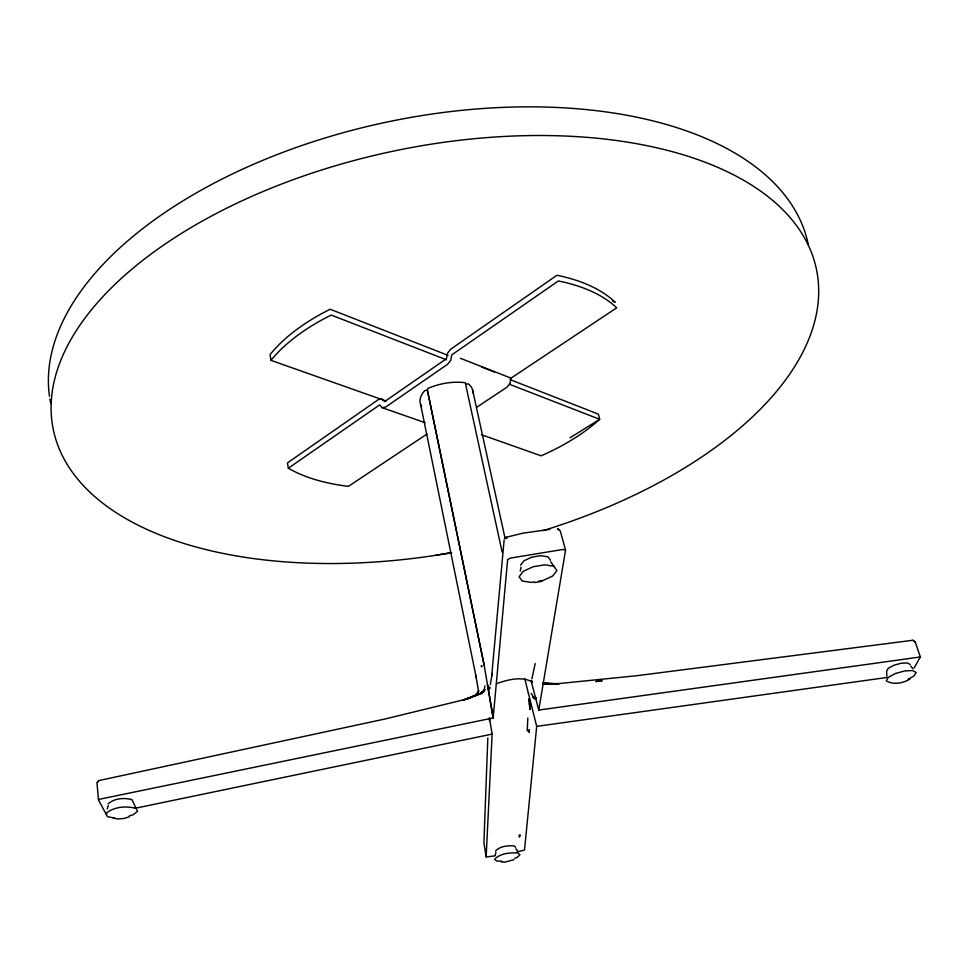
<?xml version="1.0" encoding="UTF-8"?>
<svg xmlns="http://www.w3.org/2000/svg" width="969" height="969" viewBox="0 0 969 969"><rect width="100%" height="100%" fill="white"/><g stroke="black" fill="none" stroke-linecap="round" stroke-linejoin="round"><path stroke-width="1.45" d="M502.16 552.16L465.265 382.755A38.518 19.356 -11.9 0 0 427.704 388.545L427.377 390.107L484.125 665.219L493.209 717.944L98.874 799.377L98.499 799.994L107.426 816.637L114.463 818.054M487.831 737.894L483.906 842.836L486.159 856.947L494.977 855.906M489.442 721.13L489.551 718.114M527.245 731.014L527.802 718.053M486.159 856.947L492.107 734.102L489.43 717.775M491.84 674.412L504.134 539.975M886.78 676.035L886.647 671.117L888.27 668.307L893.806 665.291L901.122 663.232L907.396 662.929L910.206 664.492M488.945 689.589L489.018 689.02C490.992 684.574 488.642 692.254 488.291 687.857L488.727 687.094M491.671 675.926L492.228 673.443L490.314 684.623M488.533 686.306L488.582 688.923L489.624 687.433L489.066 689.528M914.179 667.895L920.308 656.97L538.764 710.059L565.557 550.089L560.239 530.83M484.863 685.846L484.064 691.369L481.472 693.61L484.064 691.369L485.118 689.589L484.258 689.48M477.826 692.714L478.311 690.061L475.803 675.284L476.312 677.9L420.631 404.461M495.329 855.167L495.886 852.284M520.268 571.092L521.08 567.119M531.884 678.857L535.203 663.547M107.256 808.812L108.298 805.481M98.79 780.59L97.312 782.419L98.79 780.59L385.517 718.877L466.21 699.194L475.416 694.955L478.989 690.849M520.644 565.181L523.854 560.845L531.593 557.199L540.872 555.673L548.079 556.86L550.465 560.276M612.481 301.032L615.206 302.292A173.027 89.439 -12.4 0 0 556.933 275.269L450.549 349.337L447.678 353.007L446.443 358.7L384.657 401.541L381.847 398.792L378.576 399.446L287.466 462.891L288.338 468.209L379.63 404.909L382.186 407.707L385.723 407.016L447.63 364.259L450.73 360.323L451.736 354.896L558.35 280.962A173.294 89.1 -12.4 0 1 616.672 307.839L511.026 378.14L510.069 383.397L507.005 387.176L476.881 407.15M495.607 850.891C500.137 846.058 507.708 845.525 513.982 845.864L515.69 847.281M533.229 696.493L532.55 697.171L535.276 699.061M108.116 803.785C114.439 798.214 124.093 797.56 131.978 799.643L137.525 811.392L132.995 814.82L129.228 815.91M479.691 693.828L484.112 690.425L479.691 693.828L466.707 699.085L480.2 693.816M542.592 683.508L558.98 683.823L542.604 683.351L558.943 683.666L554.958 683.969L637.178 675.672L912.834 640.267L915.208 641.975L920.55 657.466M426.917 434.112L348.44 486.329A170.387 86.144 -11.5 0 1 288.338 468.209M570.038 437.782L599.678 419.298L598.382 414.138L509.9 379.545M908.123 679.16L913.973 676.035L916.153 672.498L912.616 670.536L904.658 670.936L895.356 673.54L888.343 677.343L886.284 680.856C893.491 685.204 903.108 683.23 909.988 679.051M466.707 699.085L471.576 697.123M514.672 858.328L517.264 857.335L519.965 854.719L517.821 852.962C509.864 852.563 500.307 853.229 494.529 859.297L496.77 861.029L501.724 861.187M513.97 859.685L505.091 862.095L501.252 861.986M463.146 700.115L479.873 693.998M536.644 726.375L887.362 677.416M463.134 699.957L471.515 697.147M496.467 683.678C507.55 679.778 520.438 676.18 531.618 681.51M506.193 537.25L504.449 538.413L505.079 537.783L506.944 538.449L506.193 537.25L522.945 533.18L549.871 529.365M129.047 816.94L123.584 818.514L117.54 818.938L113.179 818.066M135.042 808.291L492.107 734.102M465.665 384.172L468.39 383.881A38.772 19.598 -11.7 0 1 472.981 392.942M517.131 851.921L524.52 850.031L536.693 726.35L528.371 693.077M543.221 530.6A389.889 202.691 -11.9 0 0 724.642 170.459A389.889 202.691 -11.9 0 0 85.49 317.408A389.889 202.691 -11.9 0 0 435.796 555.298L451.566 552.633M534.307 581.933L531.412 582.417L522.303 581.025L519.118 576.821L523.187 571.371L533.011 566.768L544.796 564.818L553.941 566.296L556.933 570.571L552.718 575.986L542.991 580.492L538.643 581.218M534.694 582.539L541.889 581.339M435.796 555.298L451.566 552.718M542.579 683.944L550.041 683.654M549.617 683.92L554.147 684.126L543.948 683.218M136.035 808.364C126.031 805.772 113.833 806.608 105.791 813.633L106.784 813.96M536.463 698.964L534.21 698.492L531.23 693.307M536.426 698.152L533.749 697.317L536.366 698.286M912.834 640.267L915.208 641.975M382.186 407.707L425.161 422.714M448.114 355.381L330.138 309.244A173.378 89.802 -11.6 0 0 270.048 354.618L270.981 360.347L386.147 401.045M481.399 434.706L541.114 455.818A170.047 85.793 -12.3 0 0 599.678 419.298L509.718 384.378M529.328 703.119L529.886 708.957L529.716 700.841L528.977 699.8L530.188 709.49L529.861 701.883L528.795 698.806L530.031 703.615M446.467 359.814L331.216 315.07A173.645 89.463 -11.6 0 0 270.981 360.347M460.396 358.288L511.026 378.14M481.738 367.033L494.384 371.987M529.389 704.039L530.091 704.62M531.194 680.638L532.502 682.14L531.46 680.48M565.557 550.089L563.146 549.435L510.36 558.096L507.647 559.597L493.16 717.944L487.431 684.417M910.703 666.054L912.943 668.695M489.466 688.571L488.909 687.869L489.357 688.62M550.755 561.85L553.941 566.296M515.98 848.674L517.616 851.145M531.109 680.856L538.764 710.083M524.726 678.397L528.323 693.101M472.521 389.647L505.176 538.837M484.173 665.219L427.377 390.107L424.664 390.689A38.724 19.55 -12.2 0 0 421.648 406.483M96.997 783.097L98.499 799.994M50.727 403.443A387.031 206.215 -11.9 0 1 49.916 399.155M49.467 396.26A387.031 206.215 -11.9 0 1 394.335 120.531A387.031 206.215 -11.9 0 1 808.291 244.551M519.336 835.75L519.299 837.059L520.51 835.23L519.408 834.866L519.336 835.75M529.074 729.948L529.292 732.431L529.074 729.948M484.234 664.237L484.306 665.122L484.234 664.237M557.672 528.868L559.549 530.128L557.672 528.868M481.399 665.776L481.375 666.66L482.114 666.345L481.399 665.776M601.943 680.783L596.141 681.51L601.943 680.783"/></g></svg>
